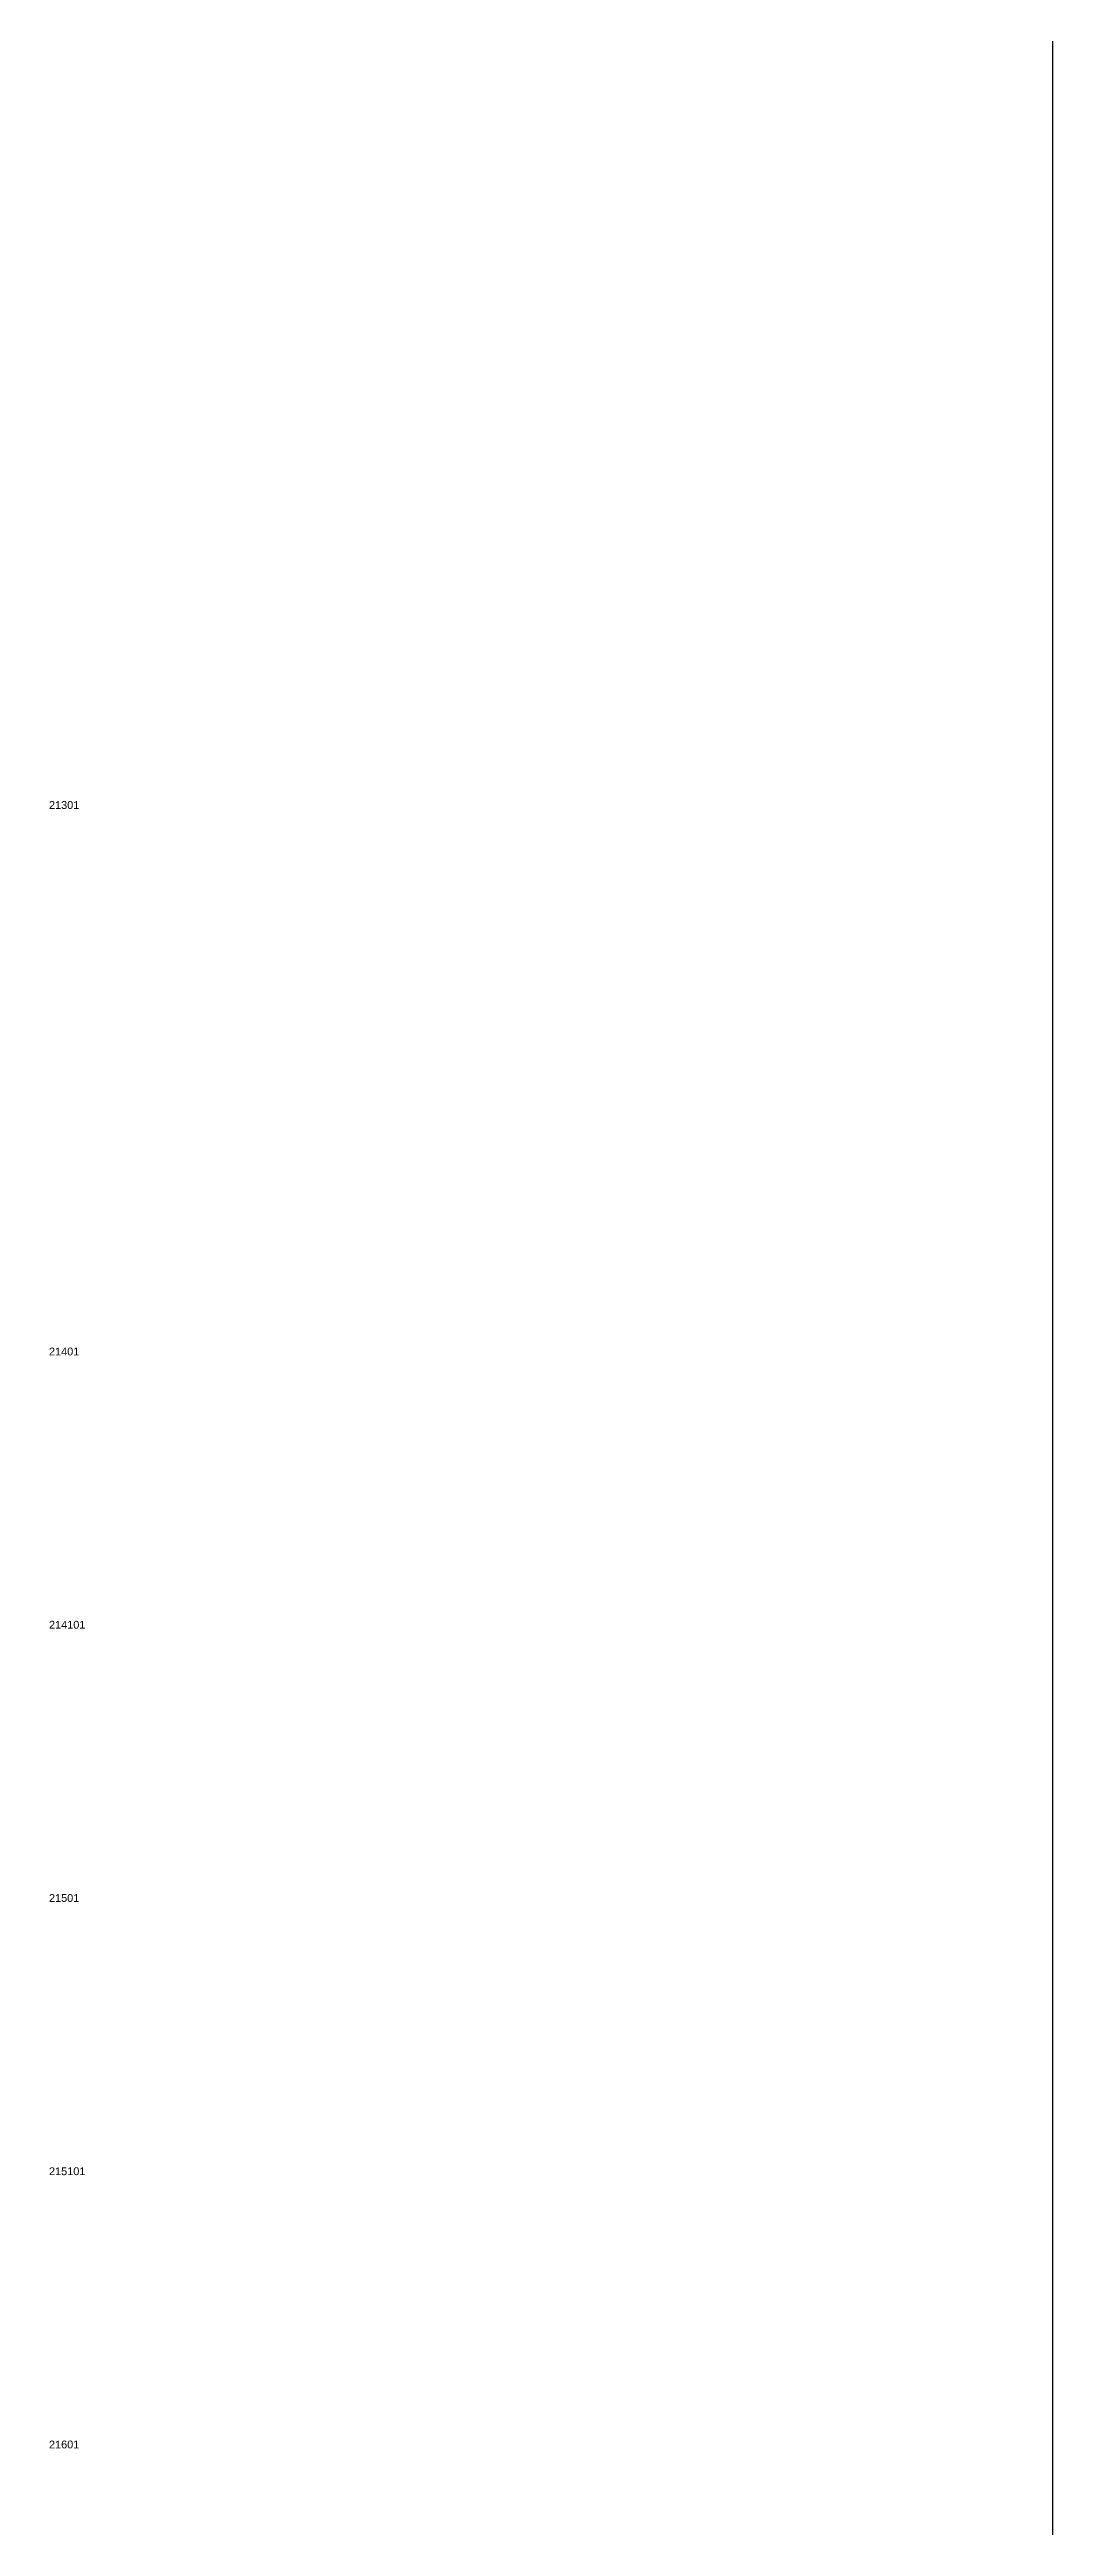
# Model space of a CAD drawing. Extents: x -5 to 376, y -217 to 241.
# Drawn here: x 343.6 to 376.2, y -61.8 to 18.8 of the extents above; entities that cross this region are included whole.
import ezdxf

# ---------------------------------------------------------------- set-up
doc = ezdxf.new("R2010")
doc.units = 0
doc.layers.add('FIXTURE_OUTLINE', color=144, linetype='CONTINUOUS')
doc.layers.add('TESTER_INTERFACE_PIN_LABEL', color=144, linetype='CONTINUOUS')
doc.styles.get("Standard").update_dxf_attribs({"font": 'arial.ttf'})

msp = doc.modelspace()

# ---------------------------------------------------------------- linework, layer by layer
at = {"layer": 'FIXTURE_OUTLINE'}
msp.add_line((376.20194, 240.6015), (376.20194, -216.5985), dxfattribs=at)

# ---------------------------------------------------------------- texts
at = {"layer": 'TESTER_INTERFACE_PIN_LABEL'}
for s, p in [('21301', (343.56294, -5.9055)), ('21401', (343.56294, -23.6855)), ('214101', (343.56294, -32.5755)), ('21501', (343.56294, -41.4655)), ('215101', (343.56294, -50.3555)), ('21601', (343.56294, -59.2455))]:
    msp.add_text(s, height=0.254, dxfattribs=at).set_placement(p)

doc.saveas('drawing.dxf')
